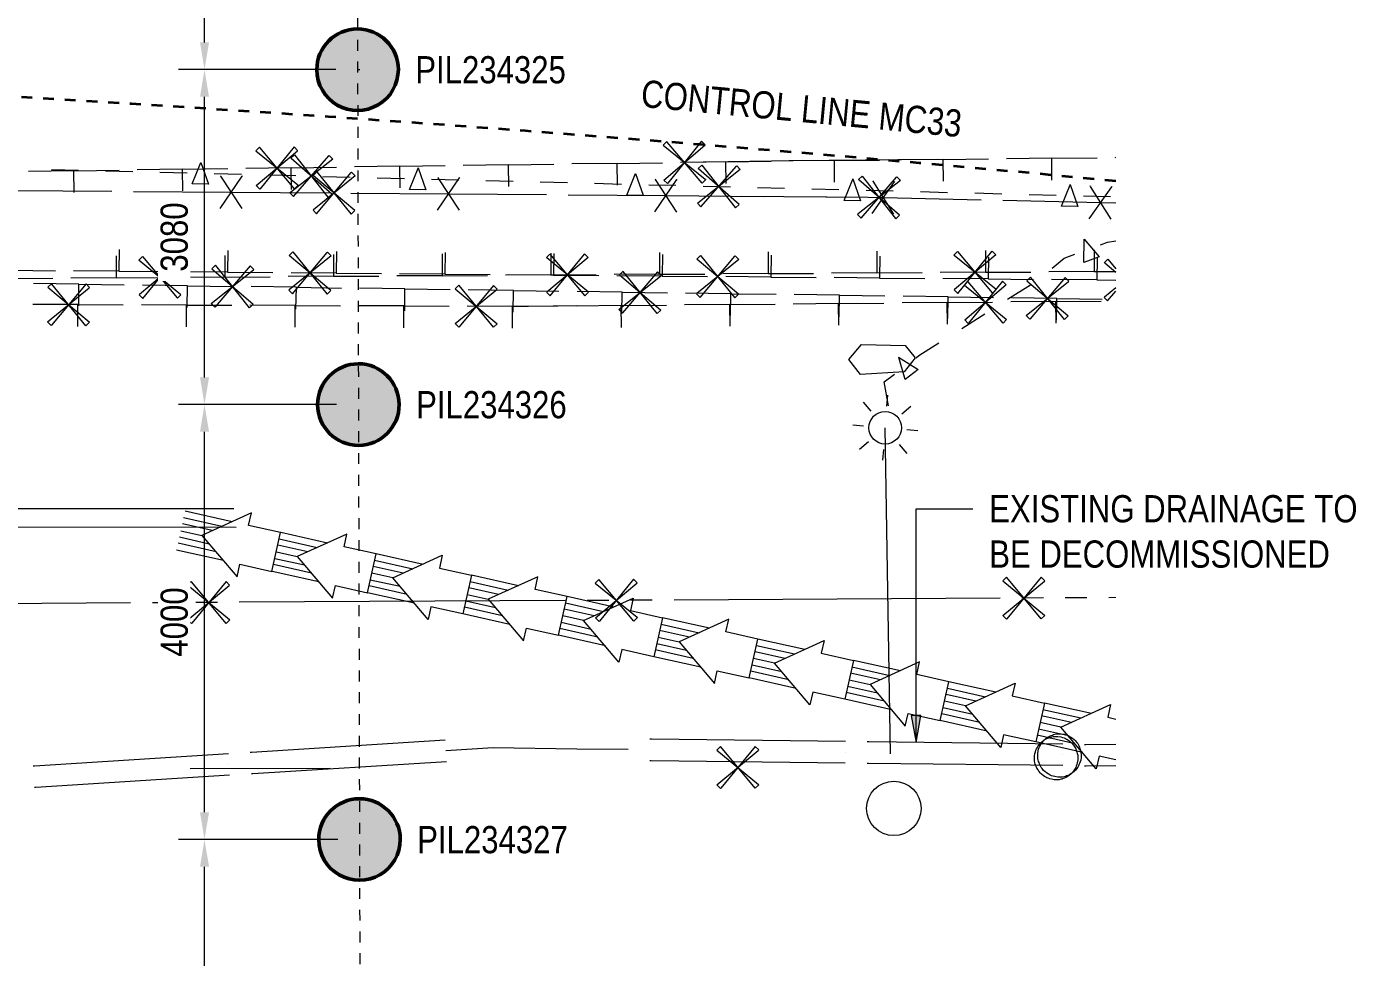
# Model space of a CAD drawing. Header units: metres. Extents: x 565 to 597, y 2 to 1696.
# Drawn here: x 581.63 to 593.96, y 1670.31 to 1678.86 of the extents above; entities that cross this region are included whole.
import ezdxf

# ---------------------------------------------------------------- set-up
doc = ezdxf.new("R2010")
doc.units = ezdxf.units.M
for name, pattern in [('ControlLine', [0.02, 0.0125, -0.0025, 0.0025, -0.0025]), ('JacobsDash', [0.0045, 0.003, -0.0015]), ('JacobsGridLine', [0.0145, 0.01, -0.001, 0.0025, -0.001])]:
    doc.linetypes.add(name, pattern=pattern)
doc.layers.get('Defpoints').update_dxf_attribs({"color": 41})
for name, color, linetype, lineweight in [('D-BDGE', 7, 'Continuous', 13), ('D-BDGE-FNDN', 7, 'Continuous', 50), ('D-BDGE-FNDN-PILE-CONC', 7, 'Continuous', 50), ('D-ENHA-GEN-LINE-GRIDS', 7, 'Continuous', 9), ('D-ENHA-TEXT', 7, 'Continuous', 9), ('D-ENHA-TEXT-DIMS', 7, 'Continuous', 9), ('D-ENHA-TEXT-TAG', 7, 'Continuous', 18)]:
    doc.layers.add(name, color=color, linetype=linetype, lineweight=lineweight)
doc.styles.add('Arial Narrow_1', font='ARIALN.TTF', dxfattribs={"height": 0.25})
doc.dimstyles.new('Dimension_Standard_O__mm_', dxfattribs={"dimscale": 0.3048, "dimtxt": 0.255858, "dimasz": 0.82021, "dimexe": 0.787402, "dimexo": 0.492126, "dimgap": 0.492126, "dimtad": 1, "dimdec": 0, "dimlfac": 1000, "dimzin": 0, "dimdsep": 46, "dimtxsty": 'Arial Narrow_1', "dimsah": 1, "dimcen": 0.09, "dimaunit": 1, "dimadec": 4, "dimazin": 0, "dimtfac": 1, "dimtdec": 4, "dimtix": 1, "dimtmove": 0, "dimatfit": 3, "dimfxl": 1, "dimtvp": 1, "dimtfill": 1, "dimtolj": 1, "dimtzin": 0, "dimlwd": 18, "dimlwe": 18, "dimarcsym": 2})

# ---------------------------------------------------------------- blocks, each defined once
blk = doc.blocks.new('T2DPAA-T2D-PWA-RW-M2D-000002_ControlLinesMinor_rvt-1-DRG-2871051 - FOUNDATION LAYOUT')
at = {"layer": 'D-BDGE', "color": 150, "linetype": 'ControlLine', "lineweight": 35, "true_color": 0x0080ff}
blk.add_arc((565.271, 1398.69), 280, 84.59299, 87.56794, dxfattribs=at)
blk = doc.blocks.new('T2DPAA-T2D-PWA-SU-M2D-000003_250_dwg-40806560-DRG-2871051 - FOUNDATION LAYOUT')
at = {"color": 31, "lineweight": 18, "true_color": 0xffc388}
for p, q in [((37.331, 1586.747), (37.326, 1586.747)), ((35.749, 1586.601), (35.334, 1586.562)), ((36.745, 1586.693), (36.33, 1586.655)), ((33.758, 1586.414), (33.343, 1586.374)), ((31.767, 1586.222), (31.353, 1586.183)), ((32.763, 1586.318), (32.348, 1586.278)), ((30.772, 1586.127), (30.357, 1586.087)), ((29.777, 1586.031), (29.362, 1585.991)), ((28.781, 1585.935), (28.367, 1585.895)), ((27.786, 1585.839), (27.371, 1585.799)), ((36.224, 1585.599), (36.639, 1585.635)), ((37.22, 1585.687), (37.417, 1585.705)), ((37.251, 1585.612), (37.424, 1585.625)), ((35.228, 1585.51), (35.643, 1585.547)), ((35.256, 1585.465), (35.672, 1585.496)), ((36.254, 1585.539), (36.669, 1585.569)), ((33.236, 1585.333), (33.651, 1585.37)), ((33.262, 1585.319), (33.677, 1585.349)), ((34.232, 1585.422), (34.647, 1585.458)), ((34.259, 1585.392), (34.675, 1585.423)), ((36.891, 1585.383), (36.477, 1585.345)), ((36.898, 1585.412), (36.482, 1585.384)), ((32.24, 1585.245), (32.655, 1585.281)), ((32.265, 1585.245), (32.68, 1585.276)), ((34.903, 1585.277), (34.487, 1585.249)), ((35.896, 1585.292), (35.481, 1585.254)), ((35.9, 1585.345), (35.485, 1585.317)), ((30.248, 1585.068), (30.663, 1585.105)), ((30.27, 1585.099), (30.686, 1585.129)), ((31.244, 1585.156), (31.659, 1585.193)), ((31.267, 1585.172), (31.683, 1585.203)), ((32.907, 1585.142), (32.492, 1585.114)), ((33.905, 1585.209), (33.489, 1585.181)), ((33.904, 1585.109), (33.489, 1585.071)), ((34.9, 1585.2), (34.485, 1585.162)), ((28.276, 1584.952), (28.691, 1584.983)), ((29.252, 1584.979), (29.667, 1585.016)), ((29.273, 1585.025), (29.688, 1585.056)), ((30.912, 1585.006), (30.496, 1584.978)), ((31.91, 1585.074), (31.494, 1585.046)), ((32.908, 1585.018), (32.494, 1584.979)), ((27.278, 1584.879), (27.694, 1584.909)), ((28.256, 1584.891), (28.671, 1584.928)), ((28.917, 1584.871), (28.501, 1584.843)), ((29.914, 1584.939), (29.499, 1584.911)), ((27.26, 1584.802), (27.675, 1584.839)), ((27.919, 1584.804), (27.503, 1584.775)), ((29.919, 1584.771), (29.503, 1584.739)), ((30.916, 1584.85), (30.5, 1584.817)), ((27.925, 1584.615), (27.51, 1584.582)), ((28.922, 1584.693), (28.507, 1584.66))]:
    blk.add_line(p, q, dxfattribs=at)
at = {"color": 23, "lineweight": 18, "true_color": 0xd58888}
for p, q in [((36.564, 1586.345), (36.814, 1586.359)), ((37.063, 1586.373), (37.313, 1586.388)), ((34.068, 1586.203), (34.318, 1586.217)), ((34.567, 1586.232), (34.817, 1586.246)), ((35.067, 1586.26), (35.316, 1586.274)), ((35.566, 1586.288), (35.815, 1586.302)), ((36.065, 1586.317), (36.315, 1586.331)), ((32.071, 1586.09), (32.321, 1586.104)), ((32.571, 1586.118), (32.82, 1586.132)), ((33.07, 1586.146), (33.319, 1586.161)), ((33.569, 1586.175), (33.819, 1586.189)), ((30.075, 1585.976), (30.324, 1585.99)), ((30.574, 1586.005), (30.823, 1586.019)), ((31.073, 1586.033), (31.323, 1586.047)), ((31.572, 1586.061), (31.822, 1586.075)), ((27.579, 1585.834), (27.828, 1585.848)), ((28.078, 1585.863), (28.327, 1585.877)), ((28.577, 1585.891), (28.827, 1585.905)), ((29.076, 1585.919), (29.326, 1585.934)), ((29.575, 1585.948), (29.825, 1585.962)), ((36.447, 1585.368), (36.647, 1585.518)), ((36.048, 1585.066), (36.248, 1585.217))]:
    blk.add_line(p, q, dxfattribs=at)
at = {"color": 11, "lineweight": 18, "true_color": 0xe78888}
for p, q in [((35.421, 1584.297), (35.421, 1584.397)), ((35.28, 1584.238), (35.203, 1584.315)), ((35.563, 1584.238), (35.639, 1584.315)), ((35.221, 1584.097), (35.121, 1584.097)), ((35.716, 1581.112), (35.42, 1584.097)), ((35.621, 1584.097), (35.721, 1584.097)), ((35.28, 1583.956), (35.203, 1583.879)), ((35.421, 1583.897), (35.421, 1583.797)), ((35.563, 1583.956), (35.639, 1583.879))]:
    blk.add_line(p, q, dxfattribs=at)
at = {"color": 254, "lineweight": 18, "true_color": 0xffd2c3}
for p, q in [((29.508, 1582.863), (24.958, 1582.488)), ((24.969, 1582.327), (29.543, 1582.696))]:
    blk.add_line(p, q, dxfattribs=at)
at = {"color": 53, "lineweight": 18, "true_color": 0xc3c388}
for p, q in [((37.002, 1582.657), (36.802, 1582.639)), ((37.4, 1582.692), (37.201, 1582.674)), ((37.664, 1582.715), (37.599, 1582.709)), ((36.603, 1582.622), (33.615, 1582.359)), ((32.618, 1582.271), (29.63, 1582.009)), ((33.017, 1582.306), (32.818, 1582.289)), ((33.415, 1582.341), (33.216, 1582.324)), ((28.634, 1581.921), (25.645, 1581.658)), ((29.032, 1581.956), (28.833, 1581.939)), ((29.431, 1581.991), (29.231, 1581.974))]:
    blk.add_line(p, q, dxfattribs=at)
at = {"color": 213, "lineweight": 18, "true_color": 0xc388c3}
for p, q in [((37.297, 1581.233), (37.297, 1581.233)), ((35.302, 1581.093), (35.301, 1581.093)), ((32.837, 1580.92), (32.069, 1580.866)), ((33.306, 1580.953), (32.837, 1580.92)), ((32.069, 1580.866), (31.637, 1580.803)), ((29.658, 1580.514), (29.658, 1580.514))]:
    blk.add_line(p, q, dxfattribs=at)
at = {"color": 31, "lineweight": 18, "true_color": 0xffc388, "flags": 128}
for points in [[(36.763, 1586.494), (36.745, 1586.691), (36.745, 1586.693), (37.16, 1586.731)], [(35.768, 1586.402), (35.749, 1586.599), (35.749, 1586.601), (36.164, 1586.639)], [(34.753, 1586.509), (34.375, 1586.474), (34.339, 1586.47)], [(34.772, 1586.309), (34.754, 1586.507), (34.753, 1586.509), (35.168, 1586.547)], [(32.782, 1586.119), (32.763, 1586.317), (32.763, 1586.318), (33.177, 1586.358)], [(33.777, 1586.215), (33.758, 1586.413), (33.758, 1586.414), (34.173, 1586.454)], [(31.786, 1586.023), (31.767, 1586.221), (31.767, 1586.222), (32.182, 1586.262)], [(30.791, 1585.928), (30.772, 1586.125), (30.772, 1586.127), (31.187, 1586.167)], [(28.8, 1585.736), (28.781, 1585.933), (28.781, 1585.935), (29.196, 1585.975)], [(29.796, 1585.832), (29.777, 1586.029), (29.777, 1586.031), (30.191, 1586.071)], [(27.805, 1585.64), (27.786, 1585.838), (27.786, 1585.839), (28.201, 1585.879)], [(37.202, 1585.886), (37.22, 1585.689), (37.22, 1585.687), (36.805, 1585.65)], [(36.206, 1585.798), (36.224, 1585.6), (36.224, 1585.599), (35.809, 1585.562)], [(36.239, 1585.738), (36.253, 1585.54), (36.254, 1585.539), (35.838, 1585.508)], [(37.236, 1585.812), (37.251, 1585.614), (37.251, 1585.612), (36.835, 1585.582)], [(34.214, 1585.621), (34.232, 1585.423), (34.232, 1585.422), (33.817, 1585.385)], [(35.21, 1585.709), (35.228, 1585.512), (35.228, 1585.51), (34.813, 1585.473)], [(35.242, 1585.665), (35.256, 1585.467), (35.256, 1585.465), (34.841, 1585.435)], [(33.218, 1585.532), (33.236, 1585.335), (33.236, 1585.333), (32.821, 1585.296)], [(33.247, 1585.518), (33.262, 1585.32), (33.262, 1585.319), (32.846, 1585.288)], [(34.244, 1585.592), (34.259, 1585.394), (34.259, 1585.392), (33.844, 1585.362)], [(31.226, 1585.355), (31.244, 1585.158), (31.244, 1585.156), (30.829, 1585.119)], [(31.253, 1585.372), (31.267, 1585.174), (31.267, 1585.172), (30.852, 1585.141)], [(32.222, 1585.444), (32.24, 1585.246), (32.24, 1585.245), (31.825, 1585.208)], [(32.25, 1585.445), (32.264, 1585.247), (32.265, 1585.245), (31.849, 1585.215)], [(35.914, 1585.145), (35.9, 1585.343), (35.9, 1585.345), (36.316, 1585.373)], [(36.91, 1585.184), (36.892, 1585.382), (36.891, 1585.383), (37.306, 1585.422)], [(36.912, 1585.213), (36.898, 1585.411), (36.898, 1585.412), (37.314, 1585.441)], [(29.258, 1585.225), (29.273, 1585.027), (29.273, 1585.025), (28.857, 1584.995)], [(30.23, 1585.267), (30.248, 1585.069), (30.248, 1585.068), (29.833, 1585.031)], [(30.255, 1585.298), (30.27, 1585.1), (30.27, 1585.099), (29.855, 1585.068)], [(33.919, 1585.01), (33.905, 1585.208), (33.905, 1585.209), (34.321, 1585.238)], [(34.918, 1585.001), (34.9, 1585.199), (34.9, 1585.2), (35.315, 1585.239)], [(34.916, 1585.078), (34.903, 1585.276), (34.903, 1585.277), (35.318, 1585.305)], [(35.914, 1585.093), (35.896, 1585.29), (35.896, 1585.292), (36.311, 1585.33)], [(28.261, 1585.151), (28.275, 1584.954), (28.276, 1584.952), (27.86, 1584.921)], [(29.234, 1585.178), (29.252, 1584.981), (29.252, 1584.979), (28.837, 1584.942)], [(31.923, 1584.875), (31.91, 1585.073), (31.91, 1585.074), (32.325, 1585.102)], [(32.921, 1584.942), (32.908, 1585.14), (32.907, 1585.142), (33.323, 1585.17)], [(33.922, 1584.91), (33.904, 1585.107), (33.904, 1585.109), (34.319, 1585.147)], [(28.238, 1585.09), (28.256, 1584.892), (28.256, 1584.891), (27.841, 1584.854)], [(30.926, 1584.807), (30.912, 1585.005), (30.912, 1585.006), (31.328, 1585.035)], [(32.927, 1584.818), (32.909, 1585.016), (32.908, 1585.018), (33.323, 1585.056)], [(28.93, 1584.672), (28.917, 1584.87), (28.917, 1584.871), (29.332, 1584.899)], [(29.928, 1584.739), (29.915, 1584.937), (29.914, 1584.939), (30.33, 1584.967)], [(30.931, 1584.65), (30.916, 1584.848), (30.916, 1584.85), (31.331, 1584.882)], [(32.328, 1584.964), (32.059, 1584.94), (31.913, 1584.928), (31.497, 1584.895)], [(31.928, 1584.729), (31.913, 1584.926), (31.913, 1584.928)], [(27.933, 1584.604), (27.919, 1584.802), (27.919, 1584.804), (28.335, 1584.832)], [(29.934, 1584.572), (29.919, 1584.77), (29.919, 1584.771), (30.334, 1584.804)], [(27.941, 1584.415), (27.925, 1584.613), (27.925, 1584.615), (28.34, 1584.647)], [(28.938, 1584.494), (28.922, 1584.692), (28.922, 1584.693), (29.337, 1584.726)]]:
    blk.add_lwpolyline(points, dxfattribs=at)
at = {"color": 23, "lineweight": 18, "true_color": 0xd58888, "flags": 128}
for points in [[(36.869, 1586.262), (36.933, 1586.465), (36.933, 1586.466), (37.019, 1586.272), (37.019, 1586.271)], [(34.873, 1586.149), (34.936, 1586.351), (34.936, 1586.353), (35.022, 1586.159), (35.022, 1586.157)], [(32.876, 1586.035), (32.939, 1586.238), (32.939, 1586.239), (33.026, 1586.045), (33.026, 1586.044)], [(30.879, 1585.922), (30.943, 1586.124), (30.943, 1586.126), (31.029, 1585.932), (31.029, 1585.93)], [(28.882, 1585.808), (28.946, 1586.011), (28.946, 1586.012), (29.032, 1585.818), (29.032, 1585.817)], [(37.118, 1585.762), (37.102, 1585.974), (37.102, 1585.975), (37.253, 1585.827), (37.254, 1585.825)], [(35.569, 1584.555), (35.492, 1584.752), (35.491, 1584.753), (35.68, 1584.656), (35.681, 1584.655)]]:
    blk.add_lwpolyline(points, close=True, dxfattribs=at)
for points in [[(37.336, 1586.18), (37.12, 1586.465), (37.117, 1586.468)], [(37.135, 1586.168), (37.316, 1586.477), (37.319, 1586.48)], [(35.34, 1586.062), (35.123, 1586.347), (35.121, 1586.35)], [(35.139, 1586.05), (35.32, 1586.359), (35.322, 1586.362)], [(33.146, 1585.902), (33.323, 1586.214), (33.325, 1586.216)], [(34.333, 1586.141), (35.09, 1586.198), (35.23, 1586.206), (36.129, 1586.259)], [(36.328, 1586.271), (37.227, 1586.324), (37.366, 1586.332)], [(32.338, 1585.993), (33.236, 1586.059), (34.133, 1586.126)], [(33.347, 1585.917), (33.127, 1586.199), (33.124, 1586.201)], [(30.344, 1585.844), (31.241, 1585.911), (32.139, 1585.978)], [(31.353, 1585.769), (31.132, 1586.051), (31.13, 1586.053)], [(31.152, 1585.754), (31.328, 1586.065), (31.331, 1586.068)], [(37.257, 1585.937), (37.318, 1585.966), (37.394, 1585.986)], [(29.358, 1585.62), (29.138, 1585.902), (29.135, 1585.904)], [(29.157, 1585.605), (29.334, 1585.917), (29.336, 1585.919)], [(28.349, 1585.695), (29.247, 1585.762), (30.144, 1585.829)], [(36.831, 1585.687), (36.935, 1585.788), (37.03, 1585.832)], [(26.355, 1585.547), (27.252, 1585.614), (28.15, 1585.68)], [(35.651, 1584.763), (35.675, 1584.785), (35.849, 1584.916)], [(35.435, 1584.3), (35.376, 1584.516), (35.465, 1584.596)]]:
    blk.add_lwpolyline(points, dxfattribs=at)
at = {"color": 11, "lineweight": 18, "true_color": 0xe78888, "flags": 128}
blk.add_lwpolyline([(35.554, 1584.623), (35.153, 1584.568), (35.035, 1584.696), (35.141, 1584.843), (35.542, 1584.866), (35.643, 1584.76)], close=True, dxfattribs=at)
at = {"color": 213, "lineweight": 18, "true_color": 0xcf88cf, "flags": 128}
for points in [[(37.267, 1581.425), (37.293, 1581.423), (37.309, 1581.421), (37.325, 1581.417), (37.338, 1581.412), (37.347, 1581.408), (37.358, 1581.403), (37.373, 1581.394), (37.389, 1581.383), (37.4, 1581.374), (37.416, 1581.359), (37.425, 1581.348), (37.436, 1581.332), (37.445, 1581.317), (37.449, 1581.305), (37.453, 1581.297), (37.458, 1581.283), (37.462, 1581.268), (37.465, 1581.252), (37.467, 1581.225), (37.465, 1581.199), (37.462, 1581.183), (37.458, 1581.168), (37.453, 1581.154), (37.449, 1581.145), (37.445, 1581.134), (37.436, 1581.119), (37.425, 1581.103), (37.416, 1581.092), (37.4, 1581.077), (37.389, 1581.068), (37.373, 1581.057), (37.358, 1581.048), (37.347, 1581.043), (37.338, 1581.039), (37.325, 1581.034), (37.309, 1581.03), (37.293, 1581.028), (37.267, 1581.025), (37.24, 1581.028), (37.225, 1581.03), (37.209, 1581.034), (37.196, 1581.039), (37.187, 1581.043), (37.176, 1581.048), (37.16, 1581.057), (37.145, 1581.068), (37.133, 1581.077), (37.118, 1581.092), (37.109, 1581.103), (37.098, 1581.119), (37.089, 1581.134), (37.085, 1581.145), (37.08, 1581.154), (37.076, 1581.168), (37.071, 1581.183), (37.069, 1581.199), (37.067, 1581.225), (37.069, 1581.252), (37.071, 1581.268), (37.076, 1581.283), (37.08, 1581.297), (37.085, 1581.305), (37.089, 1581.317), (37.098, 1581.332), (37.109, 1581.348), (37.118, 1581.359), (37.133, 1581.374), (37.145, 1581.383), (37.16, 1581.394), (37.176, 1581.403), (37.187, 1581.408), (37.196, 1581.412), (37.209, 1581.417), (37.225, 1581.421), (37.24, 1581.423)], [(37.238, 1581.399), (37.265, 1581.397), (37.281, 1581.394), (37.296, 1581.39), (37.309, 1581.386), (37.318, 1581.381), (37.329, 1581.377), (37.345, 1581.368), (37.361, 1581.357), (37.372, 1581.348), (37.387, 1581.332), (37.396, 1581.321), (37.407, 1581.306), (37.416, 1581.29), (37.421, 1581.279), (37.425, 1581.27), (37.429, 1581.257), (37.434, 1581.241), (37.436, 1581.226), (37.438, 1581.199), (37.436, 1581.172), (37.434, 1581.157), (37.429, 1581.141), (37.425, 1581.128), (37.421, 1581.119), (37.416, 1581.108), (37.407, 1581.092), (37.396, 1581.077), (37.387, 1581.066), (37.372, 1581.05), (37.361, 1581.041), (37.345, 1581.03), (37.329, 1581.021), (37.318, 1581.017), (37.309, 1581.012), (37.296, 1581.008), (37.281, 1581.003), (37.265, 1581.001), (37.238, 1580.999), (37.212, 1581.001), (37.196, 1581.003), (37.181, 1581.008), (37.167, 1581.012), (37.158, 1581.017), (37.147, 1581.021), (37.132, 1581.03), (37.116, 1581.041), (37.105, 1581.05), (37.089, 1581.066), (37.081, 1581.077), (37.069, 1581.092), (37.061, 1581.108), (37.056, 1581.119), (37.052, 1581.128), (37.047, 1581.141), (37.043, 1581.157), (37.041, 1581.172), (37.038, 1581.199), (37.041, 1581.226), (37.043, 1581.241), (37.047, 1581.257), (37.052, 1581.27), (37.056, 1581.279), (37.061, 1581.29), (37.069, 1581.306), (37.081, 1581.321), (37.089, 1581.332), (37.105, 1581.348), (37.116, 1581.357), (37.132, 1581.368), (37.147, 1581.377), (37.158, 1581.381), (37.167, 1581.386), (37.181, 1581.39), (37.196, 1581.394), (37.212, 1581.397)]]:
    blk.add_lwpolyline(points, close=True, dxfattribs=at)
at = {"color": 213, "lineweight": 18, "true_color": 0xc388c3, "flags": 128}
for points in [[(37.29, 1581.331), (35.508, 1581.205), (35.494, 1581.204)], [(37.775, 1581.369), (37.502, 1581.343), (37.488, 1581.342)], [(35.295, 1581.191), (33.513, 1581.066), (33.499, 1581.065)], [(37.791, 1581.172), (37.52, 1581.147), (37.506, 1581.146)], [(37.304, 1581.135), (35.522, 1581.009), (35.508, 1581.008)], [(35.308, 1580.994), (33.527, 1580.869), (33.513, 1580.868)], [(31.623, 1580.9), (29.856, 1580.642), (29.842, 1580.64)], [(31.651, 1580.705), (29.884, 1580.448), (29.87, 1580.446)], [(29.644, 1580.611), (27.877, 1580.353), (27.863, 1580.351)], [(29.672, 1580.417), (27.905, 1580.159), (27.891, 1580.157)]]:
    blk.add_lwpolyline(points, dxfattribs=at)
at = {"color": 11, "lineweight": 18, "true_color": 0xe78888}
for centre, radius in [((35.421, 1584.097), 0.15), ((35.788, 1580.615), 0.25)]:
    blk.add_circle(centre, radius, dxfattribs=at)
blk = doc.blocks.new('T2DPAA-T2D-PWA-SU-M2D-000001_ExistingUtilities_rvt-1-DRG-2871051 - FOUNDATION LAYOUT')
at = {"color": 9, "lineweight": 18, "true_color": 0xc3c3c3, "rotation": 355.285451560958}
blk.add_blockref('T2DPAA-T2D-PWA-SU-M2D-000003_250_dwg-40806560-DRG-2871051 - FOUNDATION LAYOUT', (424.033, 99.349), dxfattribs=at)
blk = doc.blocks.new('T2DPAA-T2D-C3S-SD-M2D-100010_250_dwg-40816791-DRG-2871051 - FOUNDATION LAYOUT')
at = {"lineweight": 18}
for p, q in [((281.417, -117.758), (280.978, -117.698)), ((281.24, -117.854), (280.962, -117.816)), ((281.325, -117.809), (280.969, -117.76)), ((282.308, -117.881), (281.87, -117.821)), ((281.223, -117.98), (280.944, -117.941)), ((282.132, -117.978), (281.853, -117.939)), ((282.216, -117.933), (281.861, -117.883)), ((283.2, -118.005), (282.761, -117.944)), ((281.367, -118.12), (280.928, -118.06)), ((281.292, -118.046), (280.937, -117.997)), ((282.114, -118.103), (281.836, -118.065)), ((283.023, -118.101), (282.745, -118.062)), ((283.108, -118.056), (282.752, -118.007)), ((284.091, -118.128), (283.653, -118.067)), ((282.258, -118.244), (281.82, -118.183)), ((282.183, -118.169), (281.828, -118.12)), ((283.006, -118.226), (282.727, -118.188)), ((283.915, -118.224), (283.636, -118.186)), ((283.999, -118.179), (283.644, -118.13)), ((284.983, -118.251), (284.544, -118.19)), ((283.15, -118.367), (282.711, -118.306)), ((283.075, -118.292), (282.72, -118.243)), ((283.898, -118.349), (283.619, -118.311)), ((284.806, -118.347), (284.528, -118.309)), ((284.891, -118.302), (284.535, -118.253)), ((285.874, -118.374), (285.436, -118.313)), ((284.041, -118.49), (283.603, -118.429)), ((283.966, -118.416), (283.611, -118.367)), ((284.789, -118.473), (284.51, -118.434)), ((285.698, -118.47), (285.419, -118.432)), ((285.782, -118.425), (285.427, -118.376)), ((286.766, -118.497), (286.327, -118.437)), ((284.933, -118.613), (284.494, -118.552)), ((284.858, -118.539), (284.503, -118.49)), ((285.681, -118.596), (285.402, -118.557)), ((286.589, -118.594), (286.311, -118.555)), ((286.674, -118.548), (286.319, -118.499)), ((287.658, -118.62), (287.219, -118.56)), ((285.824, -118.736), (285.386, -118.676)), ((285.749, -118.662), (285.394, -118.613)), ((286.572, -118.719), (286.294, -118.68)), ((287.481, -118.717), (287.202, -118.678)), ((287.565, -118.672), (287.21, -118.623)), ((288.549, -118.744), (288.11, -118.683)), ((286.716, -118.859), (286.277, -118.799)), ((286.641, -118.785), (286.286, -118.736)), ((287.464, -118.842), (287.185, -118.804)), ((288.373, -118.84), (288.094, -118.801)), ((288.457, -118.795), (288.102, -118.746)), ((289.441, -118.867), (289.002, -118.806)), ((287.607, -118.983), (287.169, -118.922)), ((287.533, -118.908), (287.177, -118.859)), ((288.355, -118.965), (288.077, -118.927)), ((289.264, -118.963), (288.985, -118.925)), ((289.348, -118.918), (288.993, -118.869)), ((288.499, -119.106), (288.06, -119.045)), ((288.424, -119.032), (288.069, -118.982)), ((289.247, -119.088), (288.968, -119.05)), ((289.391, -119.229), (288.952, -119.168)), ((289.316, -119.155), (288.96, -119.106))]:
    blk.add_line(p, q, dxfattribs=at)
at = {"lineweight": 18, "flags": 128}
for points in [[(280.953, -117.879), (281.148, -117.906), (281.504, -118.26), (281.52, -118.142), (281.819, -118.183), (281.869, -117.821), (281.57, -117.779), (281.586, -117.661), (281.148, -117.906)], [(281.845, -118.002), (282.04, -118.029), (282.395, -118.383), (282.412, -118.265), (282.711, -118.306), (282.761, -117.944), (282.462, -117.903), (282.478, -117.784), (282.04, -118.029)], [(282.931, -118.152), (283.369, -117.907), (283.353, -118.026), (283.653, -118.067), (283.603, -118.429), (283.303, -118.388), (283.287, -118.506), (282.931, -118.152), (282.736, -118.125)], [(283.628, -118.248), (283.823, -118.275), (284.178, -118.629), (284.195, -118.511), (284.494, -118.552), (284.544, -118.19), (284.245, -118.149), (284.261, -118.031), (283.823, -118.275)], [(284.714, -118.398), (285.152, -118.154), (285.136, -118.272), (285.436, -118.313), (285.386, -118.676), (285.086, -118.634), (285.07, -118.753), (284.714, -118.398), (284.519, -118.371)], [(285.411, -118.495), (285.606, -118.521), (285.961, -118.876), (285.978, -118.757), (286.277, -118.799), (286.327, -118.437), (286.028, -118.395), (286.044, -118.277), (285.606, -118.521)], [(286.497, -118.645), (286.936, -118.4), (286.919, -118.518), (287.219, -118.56), (287.169, -118.922), (286.869, -118.881), (286.853, -118.999), (286.497, -118.645), (286.302, -118.618)], [(287.194, -118.741), (287.389, -118.768), (287.744, -119.122), (287.761, -119.004), (288.06, -119.045), (288.11, -118.683), (287.811, -118.642), (287.827, -118.523), (287.389, -118.768)], [(288.28, -118.891), (288.719, -118.646), (288.702, -118.765), (289.002, -118.806), (288.952, -119.168), (288.652, -119.127), (288.636, -119.245), (288.28, -118.891), (288.085, -118.864)], [(289.172, -119.014), (289.61, -118.77), (289.594, -118.888), (289.669, -118.898)], [(289.7, -119.272), (289.544, -119.25), (289.527, -119.369), (289.172, -119.014), (288.977, -118.987)]]:
    blk.add_lwpolyline(points, dxfattribs=at)
blk = doc.blocks.new('T2DPAA-T2D-C3S-SD-XRF-100099_250_dwg-40820996-DRG-2871051 - FOUNDATION LAYOUT')
at = {"lineweight": 18}
for p, q in [((144.676, 3188.274), (144.676, 3188.274)), ((140.939, 3187.956), (139.655, 3187.847))]:
    blk.add_line(p, q, dxfattribs=at)
at = {"lineweight": 18, "flags": 128}
for points in [[(144.881, 3188.132), (144.851, 3188.096), (144.503, 3188.45), (144.5, 3188.453), (144.47, 3188.417), (144.878, 3188.134)], [(144.533, 3188.069), (144.497, 3188.099), (144.851, 3188.446), (144.854, 3188.45), (144.818, 3188.48), (144.536, 3188.072)]]:
    blk.add_lwpolyline(points, close=True, dxfattribs=at)
blk = doc.blocks.new('T2DPAA-T2D-PWC-SD-M2D-100001_ProposedDrainage_rvt-1-DRG-2871051 - FOUNDATION LAYOUT')
at = {"lineweight": 18, "rotation": 355.285451560958}
for name, p in [('T2DPAA-T2D-C3S-SD-M2D-100010_250_dwg-40816791-DRG-2871051 - FOUNDATION LAYOUT', (312.739, 1814.801)), ('T2DPAA-T2D-C3S-SD-XRF-100099_250_dwg-40820996-DRG-2871051 - FOUNDATION LAYOUT', (181.942, -1493.544))]:
    blk.add_blockref(name, p, dxfattribs=at)
blk = doc.blocks.new('T2DPAA-T2D-C3S-UT-XRF-100124_250_dwg-40819921-DRG-2871051 - FOUNDATION LAYOUT')
at = {"lineweight": 18}
for p, q in [((228.42, 68.327), (228.42, 68.327)), ((224.355, 68.163), (224.355, 68.163)), ((224.676, 68.115), (224.676, 68.115)), ((224.897, 67.977), (224.897, 67.977)), ((230.835, 67.734), (230.835, 67.734)), ((231.519, 67.551), (231.519, 67.551)), ((228.477, 67.501), (228.477, 67.501)), ((230.953, 67.469), (230.953, 67.469)), ((227.099, 67.403), (227.099, 67.403)), ((227.778, 67.297), (227.778, 67.297)), ((224.737, 67.226), (224.738, 67.226)), ((223.364, 67.071), (223.364, 67.071)), ((224.036, 67.044), (224.036, 67.044)), ((222.547, 66.753), (222.547, 66.753)), ((231.529, 64.786), (231.529, 64.786)), ((227.794, 64.457), (227.794, 64.457)), ((224.058, 64.129), (224.058, 64.129))]:
    blk.add_line(p, q, dxfattribs=at)
at = {"lineweight": 18, "flags": 128}
for points in [[(228.295, 68.382), (228.265, 68.346), (227.914, 68.696), (227.91, 68.699), (227.88, 68.663), (228.291, 68.385)], [(227.947, 68.315), (227.911, 68.345), (228.261, 68.696), (228.264, 68.7), (228.228, 68.729), (227.95, 68.318)], [(228.569, 68.529), (228.604, 68.498), (228.24, 68.16), (228.237, 68.157), (228.272, 68.126), (228.566, 68.526)], [(229.696, 68.496), (229.727, 68.531), (230.065, 68.168), (230.068, 68.165), (230.099, 68.2), (229.699, 68.493)], [(230.046, 68.55), (230.081, 68.519), (229.718, 68.181), (229.715, 68.177), (229.75, 68.146), (230.043, 68.547)], [(228.219, 68.476), (228.25, 68.511), (228.587, 68.147), (228.591, 68.144), (228.622, 68.179), (228.222, 68.473)], [(224.562, 68.022), (224.532, 67.986), (224.181, 68.337), (224.178, 68.339), (224.148, 68.303), (224.559, 68.025)], [(224.214, 67.956), (224.178, 67.986), (224.529, 68.337), (224.531, 68.34), (224.495, 68.37), (224.217, 67.959)], [(224.475, 68.263), (224.506, 68.298), (224.844, 67.934), (224.847, 67.931), (224.878, 67.966), (224.478, 68.26)], [(224.825, 68.316), (224.86, 68.285), (224.496, 67.948), (224.493, 67.944), (224.528, 67.913), (224.822, 68.313)], [(224.693, 68.122), (224.724, 68.157), (225.067, 67.799), (225.071, 67.797), (225.101, 67.832), (224.696, 68.119)], [(225.042, 68.181), (225.078, 68.15), (224.72, 67.807), (224.717, 67.804), (224.752, 67.773), (225.039, 68.178)], [(230.629, 67.876), (230.659, 67.912), (231.007, 67.559), (231.011, 67.557), (231.041, 67.593), (230.632, 67.874)], [(230.977, 67.94), (231.013, 67.91), (230.66, 67.562), (230.657, 67.558), (230.693, 67.528), (230.974, 67.937)], [(228.274, 67.646), (228.304, 67.681), (228.647, 67.323), (228.651, 67.32), (228.681, 67.356), (228.277, 67.643)], [(228.622, 67.705), (228.658, 67.674), (228.3, 67.331), (228.297, 67.327), (228.332, 67.297), (228.62, 67.701)], [(230.812, 67.262), (230.776, 67.292), (231.128, 67.642), (231.131, 67.645), (231.095, 67.675), (230.815, 67.265)], [(231.722, 67.405), (231.692, 67.37), (231.35, 67.73), (231.347, 67.733), (231.316, 67.697), (231.719, 67.408)], [(231.373, 67.348), (231.338, 67.379), (231.698, 67.72), (231.701, 67.723), (231.665, 67.754), (231.376, 67.351)], [(226.893, 67.545), (226.923, 67.58), (227.272, 67.228), (227.275, 67.225), (227.305, 67.261), (226.897, 67.542)], [(227.241, 67.609), (227.277, 67.579), (226.924, 67.23), (226.922, 67.227), (226.958, 67.197), (227.239, 67.605)], [(231.16, 67.327), (231.13, 67.291), (230.78, 67.643), (230.777, 67.646), (230.747, 67.61), (231.157, 67.33)], [(224.883, 67.429), (224.918, 67.399), (224.56, 67.056), (224.557, 67.052), (224.593, 67.022), (224.88, 67.426)], [(227.981, 67.151), (227.95, 67.116), (227.609, 67.476), (227.606, 67.479), (227.575, 67.444), (227.978, 67.154)], [(227.632, 67.094), (227.596, 67.125), (227.956, 67.466), (227.959, 67.47), (227.924, 67.5), (227.634, 67.098)], [(224.534, 67.371), (224.564, 67.406), (224.908, 67.048), (224.911, 67.045), (224.941, 67.081), (224.537, 67.368)], [(223.158, 67.213), (223.188, 67.249), (223.537, 66.896), (223.54, 66.893), (223.57, 66.929), (223.161, 67.21)], [(223.506, 67.277), (223.542, 67.247), (223.189, 66.898), (223.186, 66.895), (223.222, 66.865), (223.503, 67.274)], [(224.239, 66.897), (224.209, 66.862), (223.867, 67.222), (223.864, 67.225), (223.833, 67.19), (224.236, 66.9)], [(223.89, 66.841), (223.855, 66.871), (224.215, 67.213), (224.218, 67.216), (224.183, 67.247), (223.893, 66.844)], [(226.491, 66.902), (226.46, 66.867), (226.115, 67.223), (226.112, 67.226), (226.081, 67.19), (226.487, 66.905)], [(226.142, 66.842), (226.106, 66.872), (226.463, 67.217), (226.466, 67.22), (226.43, 67.251), (226.145, 66.845)], [(222.752, 66.609), (222.722, 66.573), (222.377, 66.929), (222.373, 66.932), (222.343, 66.897), (222.749, 66.611)], [(222.403, 66.548), (222.368, 66.578), (222.724, 66.924), (222.727, 66.927), (222.691, 66.957), (222.406, 66.551)], [(231.735, 64.643), (231.705, 64.608), (231.357, 64.961), (231.354, 64.963), (231.324, 64.928), (231.732, 64.646)], [(231.387, 64.58), (231.351, 64.61), (231.705, 64.958), (231.707, 64.961), (231.672, 64.991), (231.39, 64.583)], [(228, 64.315), (227.97, 64.279), (227.621, 64.632), (227.618, 64.635), (227.588, 64.599), (227.996, 64.318)], [(227.652, 64.251), (227.616, 64.281), (227.969, 64.63), (227.972, 64.633), (227.936, 64.663), (227.655, 64.254)], [(224.264, 63.986), (224.234, 63.951), (223.886, 64.304), (223.882, 64.307), (223.852, 64.271), (224.261, 63.989)], [(223.916, 63.923), (223.88, 63.953), (224.233, 64.301), (224.236, 64.304), (224.2, 64.334), (223.919, 63.926)]]:
    blk.add_lwpolyline(points, close=True, dxfattribs=at)
for points in [[(230.405, 68.74), (229.083, 68.618), (228.088, 68.522)], [(228.637, 68.256), (229.798, 68.342), (229.898, 68.348)], [(232.014, 67.921), (232.044, 67.956), (232.123, 67.873)], [(232.126, 67.84), (232.017, 67.918), (232.014, 67.921)], [(232.138, 67.7), (232.04, 67.606), (232.037, 67.602), (232.072, 67.572), (232.14, 67.668)], [(227.219, 67.126), (226.767, 67.084), (226.286, 67.046)]]:
    blk.add_lwpolyline(points, dxfattribs=at)
blk = doc.blocks.new('T2DPAA-T2D-PWC-UT-M2D-100001_ProposedUtilities_rvt-1-DRG-2871051 - FOUNDATION LAYOUT')
at = {"lineweight": 18, "rotation": 355.285451560958}
blk.add_blockref('T2DPAA-T2D-C3S-UT-XRF-100124_250_dwg-40819921-DRG-2871051 - FOUNDATION LAYOUT', (354.739, 1628.072), dxfattribs=at)
blk = doc.blocks.new('01_SFO_FRP_Pile_CastInPlace_CS - CAST-IN-PLACE PILE - 0750-7668704-DRG-2871051 - FOUNDATION LAYOUT')
at = {"layer": 'D-BDGE-FNDN', "linetype": 'JacobsDash', "lineweight": 18, "true_color": 0xc0c0c0}
blk.add_hatch(color=9, dxfattribs=at).paths.add_polyline_path([(0.375, 0), (0.369, 0.065), (0.352, 0.128), (0.325, 0.187), (0.287, 0.241), (0.241, 0.287), (0.187, 0.325), (0.128, 0.352), (0.065, 0.369), (0, 0.375), (-0.065, 0.369), (-0.128, 0.352), (-0.188, 0.325), (-0.241, 0.287), (-0.287, 0.241), (-0.325, 0.187), (-0.352, 0.128), (-0.369, 0.065), (-0.375, 0), (-0.369, -0.065), (-0.352, -0.128), (-0.325, -0.188), (-0.287, -0.241), (-0.241, -0.287), (-0.188, -0.325), (-0.128, -0.352), (-0.065, -0.369), (0, -0.375), (0.065, -0.369), (0.128, -0.352), (0.187, -0.325), (0.241, -0.287), (0.287, -0.241), (0.325, -0.188), (0.352, -0.128), (0.369, -0.065)])
at = {"layer": 'D-BDGE-FNDN-PILE-CONC'}
for start, end in [(90, 270), (270, 90)]:
    blk.add_arc((0, 0), 0.375, start, end, dxfattribs=at)
blk = doc.blocks.new('DIMBLOCK14-DRG-2871051 - FOUNDATION LAYOUT')
at = {"layer": 'D-ENHA-TEXT-DIMS', "color": 0, "lineweight": 18, "transparency": 16777216}
for p, q in [((584.471, 1681.548), (583.03, 1681.548)), ((583.27, 1678.719), (583.27, 1681.298)), ((584.479, 1678.469), (583.03, 1678.469))]:
    blk.add_line(p, q, dxfattribs=at)
at = {"layer": 'D-ENHA-TEXT-DIMS', "color": 0, "transparency": 16777216}
for points in [[(583.229, 1681.298), (583.312, 1681.298), (583.27, 1681.548)], [(583.229, 1678.719), (583.312, 1678.719), (583.27, 1678.469)]]:
    blk.add_solid(points, dxfattribs=at)
at = {"layer": 'Defpoints', "color": 0, "transparency": 16777216}
for p in [(583.27, 1681.548), (584.621, 1681.548), (584.629, 1678.469)]:
    blk.add_point(p, dxfattribs=at)
at = {"layer": 'D-ENHA-TEXT-DIMS', "color": 0, "lineweight": 18, "transparency": 16777216, "insert": (582.993, 1680.008), "char_height": 0.25, "width": 0.76026, "attachment_point": 5, "rotation": 90, "style": 'Arial Narrow_1', "bg_fill": 3, "box_fill_scale": 1.1, "bg_fill_color": 256, "bg_fill_true_color": 13158600, "bg_fill_transparency": 0}
blk.add_mtext('\\A1;3080', dxfattribs=at)
blk = doc.blocks.new('DIMBLOCK15-DRG-2871051 - FOUNDATION LAYOUT')
at = {"layer": 'D-ENHA-TEXT-DIMS', "color": 0, "lineweight": 18, "transparency": 16777216}
for p, q in [((584.479, 1678.469), (583.03, 1678.469)), ((583.27, 1675.639), (583.27, 1678.219)), ((584.486, 1675.389), (583.03, 1675.389))]:
    blk.add_line(p, q, dxfattribs=at)
at = {"layer": 'D-ENHA-TEXT-DIMS', "color": 0, "transparency": 16777216}
for points in [[(583.229, 1678.219), (583.312, 1678.219), (583.27, 1678.469)], [(583.229, 1675.639), (583.312, 1675.639), (583.27, 1675.389)]]:
    blk.add_solid(points, dxfattribs=at)
at = {"layer": 'Defpoints', "color": 0, "transparency": 16777216}
for p in [(583.27, 1678.469), (584.629, 1678.469), (584.636, 1675.389)]:
    blk.add_point(p, dxfattribs=at)
at = {"layer": 'D-ENHA-TEXT-DIMS', "color": 0, "lineweight": 18, "transparency": 16777216, "insert": (582.993, 1676.929), "char_height": 0.25, "width": 0.76026, "attachment_point": 5, "rotation": 90, "style": 'Arial Narrow_1', "bg_fill": 3, "box_fill_scale": 1.1, "bg_fill_color": 256, "bg_fill_true_color": 13158600, "bg_fill_transparency": 0}
blk.add_mtext('\\A1;3080', dxfattribs=at)
blk = doc.blocks.new('DIMBLOCK16-DRG-2871051 - FOUNDATION LAYOUT')
at = {"layer": 'D-ENHA-TEXT-DIMS', "color": 0, "lineweight": 18, "transparency": 16777216}
for p, q in [((584.486, 1675.389), (583.03, 1675.389)), ((583.27, 1671.639), (583.27, 1675.139)), ((584.496, 1671.389), (583.03, 1671.389))]:
    blk.add_line(p, q, dxfattribs=at)
at = {"layer": 'D-ENHA-TEXT-DIMS', "color": 0, "transparency": 16777216}
for points in [[(583.229, 1675.139), (583.312, 1675.139), (583.27, 1675.389)], [(583.229, 1671.639), (583.312, 1671.639), (583.27, 1671.389)]]:
    blk.add_solid(points, dxfattribs=at)
at = {"layer": 'Defpoints', "color": 0, "transparency": 16777216}
for p in [(583.27, 1675.389), (584.636, 1675.389), (584.646, 1671.389)]:
    blk.add_point(p, dxfattribs=at)
at = {"layer": 'D-ENHA-TEXT-DIMS', "color": 0, "lineweight": 18, "transparency": 16777216, "insert": (582.993, 1673.389), "char_height": 0.25, "width": 0.76026, "attachment_point": 5, "rotation": 90, "style": 'Arial Narrow_1', "bg_fill": 3, "box_fill_scale": 1.1, "bg_fill_color": 256, "bg_fill_true_color": 13158600, "bg_fill_transparency": 0}
blk.add_mtext('\\A1;4000', dxfattribs=at)
blk = doc.blocks.new('DIMBLOCK17-DRG-2871051 - FOUNDATION LAYOUT')
at = {"layer": 'D-ENHA-TEXT-DIMS', "color": 0, "lineweight": 18, "transparency": 16777216}
for p, q in [((584.496, 1671.389), (583.03, 1671.389)), ((583.27, 1666.899), (583.27, 1671.139)), ((584.508, 1666.649), (583.03, 1666.649))]:
    blk.add_line(p, q, dxfattribs=at)
at = {"layer": 'D-ENHA-TEXT-DIMS', "color": 0, "transparency": 16777216}
for points in [[(583.229, 1671.139), (583.312, 1671.139), (583.27, 1671.389)], [(583.229, 1666.899), (583.312, 1666.899), (583.27, 1666.649)]]:
    blk.add_solid(points, dxfattribs=at)
at = {"layer": 'Defpoints', "color": 0, "transparency": 16777216}
for p in [(583.27, 1671.389), (584.646, 1671.389), (584.658, 1666.649)]:
    blk.add_point(p, dxfattribs=at)
at = {"layer": 'D-ENHA-TEXT-DIMS', "color": 0, "lineweight": 18, "transparency": 16777216, "insert": (582.993, 1669.019), "char_height": 0.25, "width": 0.76026, "attachment_point": 5, "rotation": 90, "style": 'Arial Narrow_1', "bg_fill": 3, "box_fill_scale": 1.1, "bg_fill_color": 256, "bg_fill_true_color": 13158600, "bg_fill_transparency": 0}
blk.add_mtext('\\A1;4740', dxfattribs=at)

msp = doc.modelspace()

# ---------------------------------------------------------------- hatches: boundary and pattern name
at = {"layer": 'D-BDGE-FNDN-PILE-CONC', "lineweight": 5, "true_color": 0xc0c0c0}
msp.add_hatch(color=9, dxfattribs=at).paths.add_polyline_path([(584.6873, 1675.0135), (584.7524, 1675.0194), (584.8155, 1675.0364), (584.8747, 1675.0642), (584.9281, 1675.1018), (584.9742, 1675.1482), (585.0116, 1675.2018), (585.0391, 1675.2611), (585.0558, 1675.3243), (585.0614, 1675.3894), (585.0555, 1675.4545), (585.0385, 1675.5176), (585.0107, 1675.5768), (584.9731, 1675.6303), (584.9267, 1675.6764), (584.8731, 1675.7137), (584.8138, 1675.7412), (584.7506, 1675.758), (584.6855, 1675.7635), (584.6204, 1675.7577), (584.5573, 1675.7406), (584.4981, 1675.7128), (584.4446, 1675.6752), (584.3985, 1675.6288), (584.3612, 1675.5752), (584.3337, 1675.5159), (584.3169, 1675.4527), (584.3114, 1675.3876), (584.3172, 1675.3225), (584.3343, 1675.2594), (584.3621, 1675.2002), (584.3997, 1675.1468), (584.4461, 1675.1007), (584.4997, 1675.0633), (584.559, 1675.0358), (584.6222, 1675.0191)])
at = {"layer": 'D-ENHA-TEXT'}
msp.add_hatch(color=256, dxfattribs=at).paths.add_polyline_path([(589.8179, 1672.2802), (589.862, 1672.5302), (589.7738, 1672.5302)])

# ---------------------------------------------------------------- linework, layer by layer
at = {"layer": 'D-BDGE', "lineweight": 18}
msp.add_line((584.6788, 1678.4685), (584.6988, 1678.4685), dxfattribs=at)
at = {"layer": 'D-BDGE-FNDN-PILE-CONC'}
for start, end in [(0.14113, 180.14113), (180.14113, 0.14113)]:
    msp.add_arc((584.6864, 1675.3885), 0.375, start, end, dxfattribs=at)
at = {"layer": 'D-ENHA-GEN-LINE-GRIDS', "linetype": 'JacobsGridLine', "lineweight": 18}
msp.add_line((584.6402, 1694.1425), (584.7386, 1654.2036), dxfattribs=at)
at = {"layer": 'D-ENHA-TEXT'}
for p, q in [((589.8179, 1674.4306), (590.3411, 1674.4306)), ((589.8179, 1672.2802), (589.8179, 1674.4306)), ((589.862, 1672.5302), (589.7738, 1672.5302)), ((589.7738, 1672.5302), (589.8179, 1672.2802)), ((589.8179, 1672.2802), (589.862, 1672.5302))]:
    msp.add_line(p, q, dxfattribs=at)

# ---------------------------------------------------------------- block references
at = {"color": 9, "lineweight": 5, "true_color": 0xc3c3c3}
msp.add_blockref('T2DPAA-T2D-PWA-SU-M2D-000001_ExistingUtilities_rvt-1-DRG-2871051 - FOUNDATION LAYOUT', (0, 0), dxfattribs=at)
at = {"lineweight": 5}
for name in ['T2DPAA-T2D-PWC-SD-M2D-100001_ProposedDrainage_rvt-1-DRG-2871051 - FOUNDATION LAYOUT', 'T2DPAA-T2D-PWC-UT-M2D-100001_ProposedUtilities_rvt-1-DRG-2871051 - FOUNDATION LAYOUT', 'T2DPAA-T2D-PWA-RW-M2D-000002_ControlLinesMinor_rvt-1-DRG-2871051 - FOUNDATION LAYOUT']:
    msp.add_blockref(name, (0, 0), dxfattribs=at)
at = {"layer": 'D-BDGE-FNDN'}
for p, rotation in [((584.6788, 1678.4685), 90.14113475357452), ((584.6962, 1671.3886), 90.14113475357492)]:
    msp.add_blockref('01_SFO_FRP_Pile_CastInPlace_CS - CAST-IN-PLACE PILE - 0750-7668704-DRG-2871051 - FOUNDATION LAYOUT', p, dxfattribs=dict(at, rotation=rotation))

# ---------------------------------------------------------------- next in the draw order: texts
at = {"layer": 'D-ENHA-TEXT', "insert": (587.3025, 1678.3762), "char_height": 0.25, "attachment_point": 1, "rotation": 354.5698, "style": 'Arial Narrow_1', "bg_fill": 3, "box_fill_scale": 1, "bg_fill_color": 256, "bg_fill_true_color": 13158600, "bg_fill_transparency": 0}
msp.add_mtext('CONTROL LINE MC33', dxfattribs=at)
at = {"layer": 'D-ENHA-TEXT', "char_height": 0.25, "attachment_point": 1, "style": 'Arial Narrow_1', "bg_fill": 3, "box_fill_scale": 1, "bg_fill_color": 256, "bg_fill_true_color": 13158600, "bg_fill_transparency": 0}
for s, insert in [('EXISTING DRAINAGE TO ', (590.4911, 1674.5556)), ('BE DECOMMISSIONED ', (590.4911, 1674.1389))]:
    msp.add_mtext(s, dxfattribs=dict(at, insert=insert))
at = {"layer": 'D-ENHA-TEXT-TAG', "lineweight": 9, "char_height": 0.25, "attachment_point": 1, "style": 'Arial Narrow_1', "bg_fill": 3, "box_fill_scale": 1, "bg_fill_color": 256, "bg_fill_true_color": 13158600, "bg_fill_transparency": 0}
for s, insert in [('PIL234325', (585.2098, 1678.5926)), ('PIL234326', (585.2174, 1675.5126)), ('PIL234327', (585.2272, 1671.5127))]:
    msp.add_mtext(s, dxfattribs=dict(at, insert=insert))

# ---------------------------------------------------------------- next in the draw order: dimensions: what is measured, and where the dimension line sits
at = {"layer": 'D-ENHA-TEXT-DIMS', "lineweight": 18}
dim = msp.add_linear_dim(base=(583.2703, 1681.5485), p1=(584.6288, 1678.4685), p2=(584.6212, 1681.5485), angle=90, dimstyle='Dimension_Standard_O__mm_', override={"dimpost": '<>', "dimfxl": 3.08}, dxfattribs=at)
dim.commit()
dim.dimension.update_dxf_attribs({"geometry": 'DIMBLOCK14-DRG-2871051 - FOUNDATION LAYOUT', "text_midpoint": (582.9927, 1680.0085)})

# ---------------------------------------------------------------- next in the draw order: dimensions: what is measured, and where the dimension line sits
dim = msp.add_linear_dim(base=(583.2703, 1678.4685), p1=(584.6364, 1675.3885), p2=(584.6288, 1678.4685), angle=90, dimstyle='Dimension_Standard_O__mm_', override={"dimpost": '<>', "dimfxl": 3.08}, dxfattribs=at)
dim.commit()
dim.dimension.update_dxf_attribs({"geometry": 'DIMBLOCK15-DRG-2871051 - FOUNDATION LAYOUT', "text_midpoint": (582.9927, 1676.9285)})

# ---------------------------------------------------------------- next in the draw order: dimensions: what is measured, and where the dimension line sits
dim = msp.add_linear_dim(base=(583.2703, 1675.3885), p1=(584.6462, 1671.3886), p2=(584.6364, 1675.3885), angle=90, dimstyle='Dimension_Standard_O__mm_', override={"dimpost": '<>', "dimfxl": 3.999938}, dxfattribs=at)
dim.commit()
dim.dimension.update_dxf_attribs({"geometry": 'DIMBLOCK16-DRG-2871051 - FOUNDATION LAYOUT', "text_midpoint": (582.9927, 1673.3885)})

# ---------------------------------------------------------------- next in the draw order: dimensions: what is measured, and where the dimension line sits
dim = msp.add_linear_dim(base=(583.2703, 1671.3886), p1=(584.6579, 1666.6486), p2=(584.6462, 1671.3886), angle=90, dimstyle='Dimension_Standard_O__mm_', override={"dimpost": '<>', "dimfxl": 4.74}, dxfattribs=at)
dim.commit()
dim.dimension.update_dxf_attribs({"geometry": 'DIMBLOCK17-DRG-2871051 - FOUNDATION LAYOUT', "text_midpoint": (582.9927, 1669.0186)})

doc.saveas('drawing.dxf')
